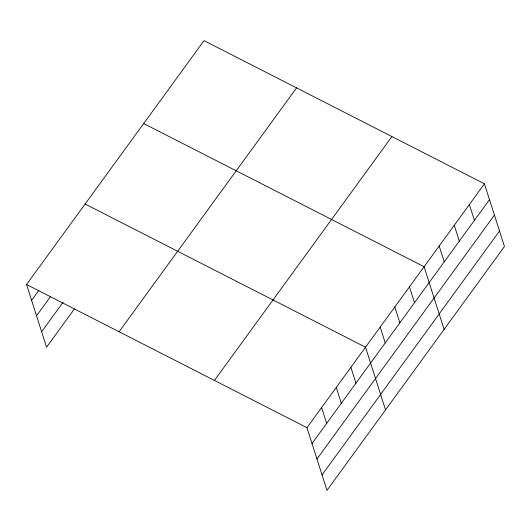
<?xml version="1.0" encoding="UTF-8"?>
<svg xmlns="http://www.w3.org/2000/svg" width="531" height="531" viewBox="0 0 531 531"><rect width="100%" height="100%" fill="white"/><g stroke="black" fill="none" stroke-linecap="round" stroke-linejoin="round"><path stroke-width="0.8" d="M26.55 284.503L204.03 40.628L484.445 183.806L504.45 246.497L326.97 490.372L306.964 427.687L26.55 284.503L46.555 347.194L74.373 308.962M31.608 300.347L38.929 290.284M36.539 315.806L50.691 296.358M41.624 331.736L63.096 302.225M119.09 331.756L296.563 87.874M214.431 380.435L391.905 136.56M306.964 427.687L484.445 183.806M312.022 443.531L489.502 199.649M316.954 458.99L494.434 215.108M322.038 474.92L499.518 231.038M143.682 123.544L424.103 266.728L444.108 329.412M85.119 204.023L365.534 347.208L385.539 409.892M469.358 204.541L474.415 220.378M454.27 225.27L459.328 241.114M439.19 245.999L444.241 261.843M409.461 286.846L414.519 302.69M394.818 306.971L399.876 322.808M380.176 327.089L385.234 342.933M350.891 367.326L355.949 383.17M336.249 387.451L341.307 403.288M321.607 407.569L326.665 423.413"/></g></svg>
